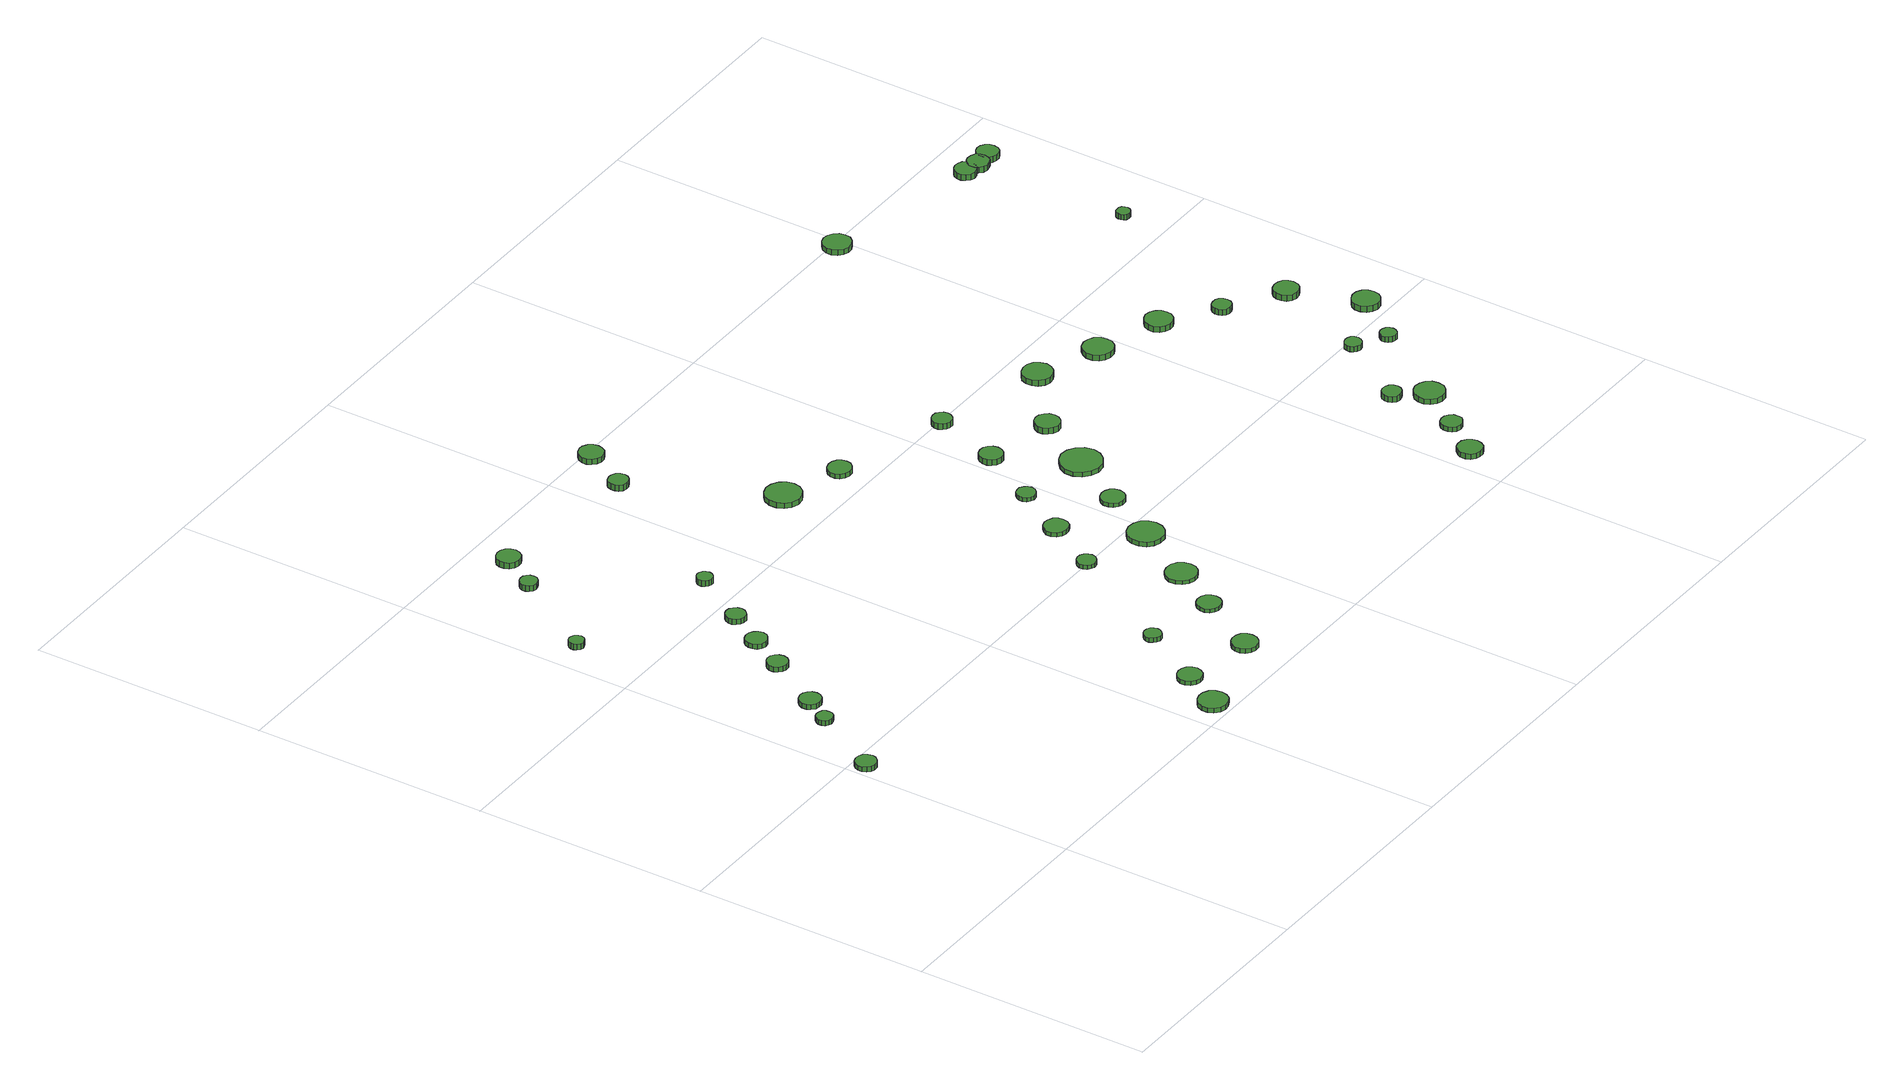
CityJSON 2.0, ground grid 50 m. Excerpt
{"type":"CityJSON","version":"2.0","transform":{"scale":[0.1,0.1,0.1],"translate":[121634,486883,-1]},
"CityObjects":{
"tree1":{"type":"SolitaryVegetationObject","attributes":{"function":"something"},"geometry":[{"type":"MultiSurface","lod":"1","boundaries":[[[0,1,2,3,4,5,6,7,8,9,10,11,12,13,14]],[[15,16,17,18,19,20,21,22,23,24,25,26,27,28,29]],[[0,29,28,1]],[[1,28,27,2]],[[2,27,26,3]],[[3,26,25,4]],[[4,25,24,5]],[[5,24,23,6]],[[6,23,22,7]],[[7,22,21,8]],[[8,21,20,9]],[[9,20,19,10]],[[10,19,18,11]],[[11,18,17,12]],[[12,17,16,13]],[[13,16,15,14]],[[14,15,29,0]]]}]},
"tree2":{"type":"SolitaryVegetationObject","attributes":{"function":"something"},"geometry":[{"type":"MultiSurface","lod":"1","boundaries":[[[30,31,32,33,34,35,36,37,38,39,40,41,42,43,44]],[[45,46,47,48,49,50,51,52,53,54,55,56,57,58,59]],[[30,59,58,31]],[[31,58,57,32]],[[32,57,56,33]],[[33,56,55,34]],[[34,55,54,35]],[[35,54,53,36]],[[36,53,52,37]],[[37,52,51,38]],[[38,51,50,39]],[[39,50,49,40]],[[40,49,48,41]],[[41,48,47,42]],[[42,47,46,43]],[[43,46,45,44]],[[44,45,59,30]]]}]},
"tree3":{"type":"SolitaryVegetationObject","attributes":{"function":"something"},"geometry":[{"type":"MultiSurface","lod":"1","boundaries":[[[60,61,62,63,64,65,66,67,68,69,70,71,72,73,74]],[[75,76,77,78,79,80,81,82,83,84,85,86,87,88,89]],[[60,89,88,61]],[[61,88,87,62]],[[62,87,86,63]],[[63,86,85,64]],[[64,85,84,65]],[[65,84,83,66]],[[66,83,82,67]],[[67,82,81,68]],[[68,81,80,69]],[[69,80,79,70]],[[70,79,78,71]],[[71,78,77,72]],[[72,77,76,73]],[[73,76,75,74]],[[74,75,89,60]]]}]},
"tree4":{"type":"SolitaryVegetationObject","attributes":{"function":"something"},"geometry":[{"type":"MultiSurface","lod":"1","boundaries":[[[90,91,92,93,94,95,96,97,98,99,100,101,102,103,104]],[[105,106,107,108,109,110,111,112,113,114,115,116,117,118,119]],[[90,119,118,91]],[[91,118,117,92]],[[92,117,116,93]],[[93,116,115,94]],[[94,115,114,95]],[[95,114,113,96]],[[96,113,112,97]],[[97,112,111,98]],[[98,111,110,99]],[[99,110,109,100]],[[100,109,108,101]],[[101,108,107,102]],[[102,107,106,103]],[[103,106,105,104]],[[104,105,119,90]]]}]},
"tree5":{"type":"SolitaryVegetationObject","attributes":{"function":"something"},"geometry":[{"type":"MultiSurface","lod":"1","boundaries":[[[120,121,122,123,124,125,126,127,128,129,130,131,132,133,134]],[[135,136,137,138,139,140,141,142,143,144,145,146,147,148,149]],[[120,149,148,121]],[[121,148,147,122]],[[122,147,146,123]],[[123,146,145,124]],[[124,145,144,125]],[[125,144,143,126]],[[126,143,142,127]],[[127,142,141,128]],[[128,141,140,129]],[[129,140,139,130]],[[130,139,138,131]],[[131,138,137,132]],[[132,137,136,133]],[[133,136,135,134]],[[134,135,149,120]]]}]},
"tree6":{"type":"SolitaryVegetationObject","attributes":{"function":"something"},"geometry":[{"type":"MultiSurface","lod":"1","boundaries":[[[150,151,152,153,154,155,156,157,158,159,160,161,162,163,164]],[[165,166,167,168,169,170,171,172,173,174,175,176,177,178,179]],[[150,179,178,151]],[[151,178,177,152]],[[152,177,176,153]],[[153,176,175,154]],[[154,175,174,155]],[[155,174,173,156]],[[156,173,172,157]],[[157,172,171,158]],[[158,171,170,159]],[[159,170,169,160]],[[160,169,168,161]],[[161,168,167,162]],[[162,167,166,163]],[[163,166,165,164]],[[164,165,179,150]]]}]},
"tree7":{"type":"SolitaryVegetationObject","attributes":{"function":"something"},"geometry":[{"type":"MultiSurface","lod":"1","boundaries":[[[180,181,182,183,184,185,186,187,188,189,190,191,192,193,194]],[[195,196,197,198,199,200,201,202,203,204,205,206,207,208,209]],[[180,209,208,181]],[[181,208,207,182]],[[182,207,206,183]],[[183,206,205,184]],[[184,205,204,185]],[[185,204,203,186]],[[186,203,202,187]],[[187,202,201,188]],[[188,201,200,189]],[[189,200,199,190]],[[190,199,198,191]],[[191,198,197,192]],[[192,197,196,193]],[[193,196,195,194]],[[194,195,209,180]]]}]},
"tree8":{"type":"SolitaryVegetationObject","attributes":{"function":"something"},"geometry":[{"type":"MultiSurface","lod":"1","boundaries":[[[210,211,212,213,214,215,216,217,218,219,220,221,222,223,224]],[[225,226,227,228,229,230,231,232,233,234,235,236,237,238,239]],[[210,239,238,211]],[[211,238,237,212]],[[212,237,236,213]],[[213,236,235,214]],[[214,235,234,215]],[[215,234,233,216]],[[216,233,232,217]],[[217,232,231,218]],[[218,231,230,219]],[[219,230,229,220]],[[220,229,228,221]],[[221,228,227,222]],[[222,227,226,223]],[[223,226,225,224]],[[224,225,239,210]]]}]},
"tree9":{"type":"SolitaryVegetationObject","attributes":{"function":"something"},"geometry":[{"type":"MultiSurface","lod":"1","boundaries":[[[240,241,242,243,244,245,246,247,248,249,250,251,252,253,254]],[[255,256,257,258,259,260,261,262,263,264,265,266,267,268,269]],[[240,269,268,241]],[[241,268,267,242]],[[242,267,266,243]],[[243,266,265,244]],[[244,265,264,245]],[[245,264,263,246]],[[246,263,262,247]],[[247,262,261,248]],[[248,261,260,249]],[[249,260,259,250]],[[250,259,258,251]],[[251,258,257,252]],[[252,257,256,253]],[[253,256,255,254]],[[254,255,269,240]]]}]},
"tree10":{"type":"SolitaryVegetationObject","attributes":{"function":"something"},"geometry":[{"type":"MultiSurface","lod":"1","boundaries":[[[270,271,272,273,274,275,276,277,278,279,280,281,282,283,284]],[[285,286,287,288,289,290,291,292,293,294,295,296,297,298,299]],[[270,299,298,271]],[[271,298,297,272]],[[272,297,296,273]],[[273,296,295,274]],[[274,295,294,275]],[[275,294,293,276]],[[276,293,292,277]],[[277,292,291,278]],[[278,291,290,279]],[[279,290,289,280]],[[280,289,288,281]],[[281,288,287,282]],[[282,287,286,283]],[[283,286,285,284]],[[284,285,299,270]]]}]},
"tree11":{"type":"SolitaryVegetationObject","attributes":{"function":"something"},"geometry":[{"type":"MultiSurface","lod":"1","boundaries":[[[300,301,302,303,304,305,306,307,308,309,310,311,312,313,314]],[[315,316,317,318,319,320,321,322,323,324,325,326,327,328,329]],[[300,329,328,301]],[[301,328,327,302]],[[302,327,326,303]],[[303,326,325,304]],[[304,325,324,305]],[[305,324,323,306]],[[306,323,322,307]],[[307,322,321,308]],[[308,321,320,309]],[[309,320,319,310]],[[310,319,318,311]],[[311,318,317,312]],[[312,317,316,313]],[[313,316,315,314]],[[314,315,329,300]]]}]},
"tree12":{"type":"SolitaryVegetationObject","attributes":{"function":"something"},"geometry":[{"type":"MultiSurface","lod":"1","boundaries":[[[330,331,332,333,334,335,336,337,338,339,340,341,342,343,344]],[[345,346,347,348,349,350,351,352,353,354,355,356,357,358,359]],[[330,359,358,331]],[[331,358,357,332]],[[332,357,356,333]],[[333,356,355,334]],[[334,355,354,335]],[[335,354,353,336]],[[336,353,352,337]],[[337,352,351,338]],[[338,351,350,339]],[[339,350,349,340]],[[340,349,348,341]],[[341,348,347,342]],[[342,347,346,343]],[[343,346,345,344]],[[344,345,359,330]]]}]},
"tree13":{"type":"SolitaryVegetationObject","attributes":{"function":"something"},"geometry":[{"type":"MultiSurface","lod":"1","boundaries":[[[360,361,362,363,364,365,366,367,368,369,370,371,372,373,374]],[[375,376,377,378,379,380,381,382,383,384,385,386,387,388,389]],[[360,389,388,361]],[[361,388,387,362]],[[362,387,386,363]],[[363,386,385,364]],[[364,385,384,365]],[[365,384,383,366]],[[366,383,382,367]],[[367,382,381,368]],[[368,381,380,369]],[[369,380,379,370]],[[370,379,378,371]],[[371,378,377,372]],[[372,377,376,373]],[[373,376,375,374]],[[374,375,389,360]]]}]},
"tree14":{"type":"SolitaryVegetationObject","attributes":{"function":"something"},"geometry":[{"type":"MultiSurface","lod":"1","boundaries":[[[390,391,392,393,394,395,396,397,398,399,400,401,402,403,404]],[[405,406,407,408,409,410,411,412,413,414,415,416,417,418,419]],[[390,419,418,391]],[[391,418,417,392]],[[392,417,416,393]],[[393,416,415,394]],[[394,415,414,395]],[[395,414,413,396]],[[396,413,412,397]],[[397,412,411,398]],[[398,411,410,399]],[[399,410,409,400]],[[400,409,408,401]],[[401,408,407,402]],[[402,407,406,403]],[[403,406,405,404]],[[404,405,419,390]]]}]},
"tree15":{"type":"SolitaryVegetationObject","attributes":{"function":"something"},"geometry":[{"type":"MultiSurface","lod":"1","boundaries":[[[420,421,422,423,424,425,426,427,428,429,430,431,432,433,434]],[[435,436,437,438,439,440,441,442,443,444,445,446,447,448,449]],[[420,449,448,421]],[[421,448,447,422]],[[422,447,446,423]],[[423,446,445,424]],[[424,445,444,425]],[[425,444,443,426]],[[426,443,442,427]],[[427,442,441,428]],[[428,441,440,429]],[[429,440,439,430]],[[430,439,438,431]],[[431,438,437,432]],[[432,437,436,433]],[[433,436,435,434]],[[434,435,449,420]]]}]},
"tree16":{"type":"SolitaryVegetationObject","attributes":{"function":"something"},"geometry":[{"type":"MultiSurface","lod":"1","boundaries":[[[450,451,452,453,454,455,456,457,458,459,460,461,462,463,464]],[[465,466,467,468,469,470,471,472,473,474,475,476,477,478,479]],[[450,479,478,451]],[[451,478,477,452]],[[452,477,476,453]],[[453,476,475,454]],[[454,475,474,455]],[[455,474,473,456]],[[456,473,472,457]],[[457,472,471,458]],[[458,471,470,459]],[[459,470,469,460]],[[460,469,468,461]],[[461,468,467,462]],[[462,467,466,463]],[[463,466,465,464]],[[464,465,479,450]]]}]},
"tree17":{"type":"SolitaryVegetationObject","attributes":{"function":"something"},"geometry":[{"type":"MultiSurface","lod":"1","boundaries":[[[480,481,482,483,484,485,486,487,488,489,490,491,492,493,494]],[[495,496,497,498,499,500,501,502,503,504,505,506,507,508,509]],[[480,509,508,481]],[[481,508,507,482]],[[482,507,506,483]],[[483,506,505,484]],[[484,505,504,485]],[[485,504,503,486]],[[486,503,502,487]],[[487,502,501,488]],[[488,501,500,489]],[[489,500,499,490]],[[490,499,498,491]],[[491,498,497,492]],[[492,497,496,493]],[[493,496,495,494]],[[494,495,509,480]]]}]},
"tree18":{"type":"SolitaryVegetationObject","attributes":{"function":"something"},"geometry":[{"type":"MultiSurface","lod":"1","boundaries":[[[510,511,512,513,514,515,516,517,518,519,520,521,522,523,524]],[[525,526,527,528,529,530,531,532,533,534,535,536,537,538,539]],[[510,539,538,511]],[[511,538,537,512]],[[512,537,536,513]],[[513,536,535,514]],[[514,535,534,515]],[[515,534,533,516]],[[516,533,532,517]],[[517,532,531,518]],[[518,531,530,519]],[[519,530,529,520]],[[520,529,528,521]],[[521,528,527,522]],[[522,527,526,523]],[[523,526,525,524]],[[524,525,539,510]]]}]},
"tree19":{"type":"SolitaryVegetationObject","attributes":{"function":"something"},"geometry":[{"type":"MultiSurface","lod":"1","boundaries":[[[540,541,542,543,544,545,546,547,548,549,550,551,552,553,554]],[[555,556,557,558,559,560,561,562,563,564,565,566,567,568,569]],[[540,569,568,541]],[[541,568,567,542]],[[542,567,566,543]],[[543,566,565,544]],[[544,565,564,545]],[[545,564,563,546]],[[546,563,562,547]],[[547,562,561,548]],[[548,561,560,549]],[[549,560,559,550]],[[550,559,558,551]],[[551,558,557,552]],[[552,557,556,553]],[[553,556,555,554]],[[554,555,569,540]]]}]},
"tree20":{"type":"SolitaryVegetationObject","attributes":{"function":"something"},"geometry":[{"type":"MultiSurface","lod":"1","boundaries":[[[570,571,572,573,574,575,576,577,578,579,580,581,582,583,584]],[[585,586,587,588,589,590,591,592,593,594,595,596,597,598,599]],[[570,599,598,571]],[[571,598,597,572]],[[572,597,596,573]],[[573,596,595,574]],[[574,595,594,575]],[[575,594,593,576]],[[576,593,592,577]],[[577,592,591,578]],[[578,591,590,579]],[[579,590,589,580]],[[580,589,588,581]],[[581,588,587,582]],[[582,587,586,583]],[[583,586,585,584]],[[584,585,599,570]]]}]},
"tree21":{"type":"SolitaryVegetationObject","attributes":{"function":"something"},"geometry":[{"type":"MultiSurface","lod":"1","boundaries":[[[600,601,602,603,604,605,606,607,608,609,610,611,612,613,614]],[[615,616,617,618,619,620,621,622,623,624,625,626,627,628,629]],[[600,629,628,601]],[[601,628,627,602]],[[602,627,626,603]],[[603,626,625,604]],[[604,625,624,605]],[[605,624,623,606]],[[606,623,622,607]],[[607,622,621,608]],[[608,621,620,609]],[[609,620,619,610]],[[610,619,618,611]],[[611,618,617,612]],[[612,617,616,613]],[[613,616,615,614]],[[614,615,629,600]]]}]},
"tree22":{"type":"SolitaryVegetationObject","attributes":{"function":"something"},"geometry":[{"type":"MultiSurface","lod":"1","boundaries":[[[630,631,632,633,634,635,636,637,638,639,640,641,642,643,644]],[[645,646,647,648,649,650,651,652,653,654,655,656,657,658,659]],[[630,659,658,631]],[[631,658,657,632]],[[632,657,656,633]],[[633,656,655,634]],[[634,655,654,635]],[[635,654,653,636]],[[636,653,652,637]],[[637,652,651,638]],[[638,651,650,639]],[[639,650,649,640]],[[640,649,648,641]],[[641,648,647,642]],[[642,647,646,643]],[[643,646,645,644]],[[644,645,659,630]]]}]},
"tree23":{"type":"SolitaryVegetationObject","attributes":{"function":"something"},"geometry":[{"type":"MultiSurface","lod":"1","boundaries":[[[660,661,662,663,664,665,666,667,668,669,670,671,672,673,674]],[[675,676,677,678,679,680,681,682,683,684,685,686,687,688,689]],[[660,689,688,661]],[[661,688,687,662]],[[662,687,686,663]],[[663,686,685,664]],[[664,685,684,665]],[[665,684,683,666]],[[666,683,682,667]],[[667,682,681,668]],[[668,681,680,669]],[[669,680,679,670]],[[670,679,678,671]],[[671,678,677,672]],[[672,677,676,673]],[[673,676,675,674]],[[674,675,689,660]]]}]},
"tree24":{"type":"SolitaryVegetationObject","attributes":{"function":"something"},"geometry":[{"type":"MultiSurface","lod":"1","boundaries":[[[690,691,692,693,694,695,696,697,698,699,700,701,702,703,704]],[[705,706,707,708,709,710,711,712,713,714,715,716,717,718,719]],[[690,719,718,691]],[[691,718,717,692]],[[692,717,716,693]],[[693,716,715,694]],[[694,715,714,695]],[[695,714,713,696]],[[696,713,712,697]],[[697,712,711,698]],[[698,711,710,699]],[[699,710,709,700]],[[700,709,708,701]],[[701,708,707,702]],[[702,707,706,703]],[[703,706,705,704]],[[704,705,719,690]]]}]},
"tree25":{"type":"SolitaryVegetationObject","attributes":{"function":"something"},"geometry":[{"type":"MultiSurface","lod":"1","boundaries":[[[720,721,722,723,724,725,726,727,728,729,730,731,732,733,734]],[[735,736,737,738,739,740,741,742,743,744,745,746,747,748,749]],[[720,749,748,721]],[[721,748,747,722]],[[722,747,746,723]],[[723,746,745,724]],[[724,745,744,725]],[[725,744,743,726]],[[726,743,742,727]],[[727,742,741,728]],[[728,741,740,729]],[[729,740,739,730]],[[730,739,738,731]],[[731,738,737,732]],[[732,737,736,733]],[[733,736,735,734]],[[734,735,749,720]]]}]},
"tree26":{"type":"SolitaryVegetationObject","attributes":{"function":"something"},"geometry":[{"type":"MultiSurface","lod":"1","boundaries":[[[750,751,752,753,754,755,756,757,758,759,760,761,762,763,764]],[[765,766,767,768,769,770,771,772,773,774,775,776,777,778,779]],[[750,779,778,751]],[[751,778,777,752]],[[752,777,776,753]],[[753,776,775,754]],[[754,775,774,755]],[[755,774,773,756]],[[756,773,772,757]],[[757,772,771,758]],[[758,771,770,759]],[[759,770,769,760]],[[760,769,768,761]],[[761,768,767,762]],[[762,767,766,763]],[[763,766,765,764]],[[764,765,779,750]]]}]},
"tree27":{"type":"SolitaryVegetationObject","attributes":{"function":"something"},"geometry":[{"type":"MultiSurface","lod":"1","boundaries":[[[780,781,782,783,784,785,786,787,788,789,790,791,792,793,794]],[[795,796,797,798,799,800,801,802,803,804,805,806,807,808,809]],[[780,809,808,781]],[[781,808,807,782]],[[782,807,806,783]],[[783,806,805,784]],[[784,805,804,785]],[[785,804,803,786]],[[786,803,802,787]],[[787,802,801,788]],[[788,801,800,789]],[[789,800,799,790]],[[790,799,798,791]],[[791,798,797,792]],[[792,797,796,793]],[[793,796,795,794]],[[794,795,809,780]]]}]},
"tree28":{"type":"SolitaryVegetationObject","attributes":{"function":"something"},"geometry":[{"type":"MultiSurface","lod":"1","boundaries":[[[810,811,812,813,814,815,816,817,818,819,820,821,822,823,824]],[[825,826,827,828,829,830,831,832,833,834,835,836,837,838,839]],[[810,839,838,811]],[[811,838,837,812]],[[812,837,836,813]],[[813,836,835,814]],[[814,835,834,815]],[[815,834,833,816]],[[816,833,832,817]],[[817,832,831,818]],[[818,831,830,819]],[[819,830,829,820]],[[820,829,828,821]],[[821,828,827,822]],[[822,827,826,823]],[[823,826,825,824]],[[824,825,839,810]]]}]},
"tree29":{"type":"SolitaryVegetationObject","attributes":{"function":"something"},"geometry":[{"type":"MultiSurface","lod":"1","boundaries":[[[840,841,842,843,844,845,846,847,848,849,850,851,852,853,854]],[[855,856,857,858,859,860,861,862,863,864,865,866,867,868,869]],[[840,869,868,841]],[[841,868,867,842]],[[842,867,866,843]],[[843,866,865,844]],[[844,865,864,845]],[[845,864,863,846]],[[846,863,862,847]],[[847,862,861,848]],[[848,861,860,849]],[[849,860,859,850]],[[850,859,858,851]],[[851,858,857,852]],[[852,857,856,853]],[[853,856,855,854]],[[854,855,869,840]]]}]},
"tree30":{"type":"SolitaryVegetationObject","attributes":{"function":"something"},"geometry":[{"type":"MultiSurface","lod":"1","boundaries":[[[870,871,872,873,874,875,876,877,878,879,880,881,882,883,884]],[[885,886,887,888,889,890,891,892,893,894,895,896,897,898,899]],[[870,899,898,871]],[[871,898,897,872]],[[872,897,896,873]],[[873,896,895,874]],[[874,895,894,875]],[[875,894,893,876]],[[876,893,892,877]],[[877,892,891,878]],[[878,891,890,879]],[[879,890,889,880]],[[880,889,888,881]],[[881,888,887,882]],[[882,887,886,883]],[[883,886,885,884]],[[884,885,899,870]]]}]},
"tree31":{"type":"SolitaryVegetationObject","attributes":{"function":"something"},"geometry":[{"type":"MultiSurface","lod":"1","boundaries":[[[900,901,902,903,904,905,906,907,908,909,910,911,912,913,914]],[[915,916,917,918,919,920,921,922,923,924,925,926,927,928,929]],[[900,929,928,901]],[[901,928,927,902]],[[902,927,926,903]],[[903,926,925,904]],[[904,925,924,905]],[[905,924,923,906]],[[906,923,922,907]],[[907,922,921,908]],[[908,921,920,909]],[[909,920,919,910]],[[910,919,918,911]],[[911,918,917,912]],[[912,917,916,913]],[[913,916,915,914]],[[914,915,929,900]]]}]},
"tree32":{"type":"SolitaryVegetationObject","attributes":{"function":"something"},"geometry":[{"type":"MultiSurface","lod":"1","boundaries":[[[930,931,932,933,934,935,936,937,938,939,940,941,942,943,944]],[[945,946,947,948,949,950,951,952,953,954,955,956,957,958,959]],[[930,959,958,931]],[[931,958,957,932]],[[932,957,956,933]],[[933,956,955,934]],[[934,955,954,935]],[[935,954,953,936]],[[936,953,952,937]],[[937,952,951,938]],[[938,951,950,939]],[[939,950,949,940]],[[940,949,948,941]],[[941,948,947,942]],[[942,947,946,943]],[[943,946,945,944]],[[944,945,959,930]]]}]},
"tree33":{"type":"SolitaryVegetationObject","attributes":{"function":"something"},"geometry":[{"type":"MultiSurface","lod":"1","boundaries":[[[960,961,962,963,964,965,966,967,968,969,970,971,972,973,974]],[[975,976,977,978,979,980,981,982,983,984,985,986,987,988,989]],[[960,989,988,961]],[[961,988,987,962]],[[962,987,986,963]],[[963,986,985,964]],[[964,985,984,965]],[[965,984,983,966]],[[966,983,982,967]],[[967,982,981,968]],[[968,981,980,969]],[[969,980,979,970]],[[970,979,978,971]],[[971,978,977,972]],[[972,977,976,973]],[[973,976,975,974]],[[974,975,989,960]]]}]},
"tree34":{"type":"SolitaryVegetationObject","attributes":{"function":"something"},"geometry":[{"type":"MultiSurface","lod":"1","boundaries":[[[990,991,992,993,994,995,996,997,998,999,1000,1001,1002,1003,1004]],[[1005,1006,1007,1008,1009,1010,1011,1012,1013,1014,1015,1016,1017,1018,1019]],[[990,1019,1018,991]],[[991,1018,1017,992]],[[992,1017,1016,993]],[[993,1016,1015,994]],[[994,1015,1014,995]],[[995,1014,1013,996]],[[996,1013,1012,997]],[[997,1012,1011,998]],[[998,1011,1010,999]],[[999,1010,1009,1000]],[[1000,1009,1008,1001]],[[1001,1008,1007,1002]],[[1002,1007,1006,1003]],[[1003,1006,1005,1004]],[[1004,1005,1019,990]]]}]},
"tree35":{"type":"SolitaryVegetationObject","attributes":{"function":"something"},"geometry":[{"type":"MultiSurface","lod":"1","boundaries":[[[1020,1021,1022,1023,1024,1025,1026,1027,1028,1029,1030,1031,1032,1033,1034]],[[1035,1036,1037,1038,1039,1040,1041,1042,1043,1044,1045,1046,1047,1048,1049]],[[1020,1049,1048,1021]],[[1021,1048,1047,1022]],[[1022,1047,1046,1023]],[[1023,1046,1045,1024]],[[1024,1045,1044,1025]],[[1025,1044,1043,1026]],[[1026,1043,1042,1027]],[[1027,1042,1041,1028]],[[1028,1041,1040,1029]],[[1029,1040,1039,1030]],[[1030,1039,1038,1031]],[[1031,1038,1037,1032]],[[1032,1037,1036,1033]],[[1033,1036,1035,1034]],[[1034,1035,1049,1020]]]}]},
"tree36":{"type":"SolitaryVegetationObject","attributes":{"function":"something"},"geometry":[{"type":"MultiSurface","lod":"1","boundaries":[[[1050,1051,1052,1053,1054,1055,1056,1057,1058,1059,1060,1061,1062,1063,1064]],[[1065,1066,1067,1068,1069,1070,1071,1072,1073,1074,1075,1076,1077,1078,1079]],[[1050,1079,1078,1051]],[[1051,1078,1077,1052]],[[1052,1077,1076,1053]],[[1053,1076,1075,1054]],[[1054,1075,1074,1055]],[[1055,1074,1073,1056]],[[1056,1073,1072,1057]],[[1057,1072,1071,1058]],[[1058,1071,1070,1059]],[[1059,1070,1069,1060]],[[1060,1069,1068,1061]],[[1061,1068,1067,1062]],[[1062,1067,1066,1063]],[[1063,1066,1065,1064]],[[1064,1065,1079,1050]]]}]},
"tree37":{"type":"SolitaryVegetationObject","attributes":{"function":"something"},"geometry":[{"type":"MultiSurface","lod":"1","boundaries":[[[1080,1081,1082,1083,1084,1085,1086,1087,1088,1089,1090,1091,1092,1093,1094]],[[1095,1096,1097,1098,1099,1100,1101,1102,1103,1104,1105,1106,1107,1108,1109]],[[1080,1109,1108,1081]],[[1081,1108,1107,1082]],[[1082,1107,1106,1083]],[[1083,1106,1105,1084]],[[1084,1105,1104,1085]],[[1085,1104,1103,1086]],[[1086,1103,1102,1087]],[[1087,1102,1101,1088]],[[1088,1101,1100,1089]],[[1089,1100,1099,1090]],[[1090,1099,1098,1091]],[[1091,1098,1097,1092]],[[1092,1097,1096,1093]],[[1093,1096,1095,1094]],[[1094,1095,1109,1080]]]}]},
"tree38":{"type":"SolitaryVegetationObject","attributes":{"function":"something"},"geometry":[{"type":"MultiSurface","lod":"1","boundaries":[[[1110,1111,1112,1113,1114,1115,1116,1117,1118,1119,1120,1121,1122,1123,1124]],[[1125,1126,1127,1128,1129,1130,1131,1132,1133,1134,1135,1136,1137,1138,1139]],[[1110,1139,1138,1111]],[[1111,1138,1137,1112]],[[1112,1137,1136,1113]],[[1113,1136,1135,1114]],[[1114,1135,1134,1115]],[[1115,1134,1133,1116]],[[1116,1133,1132,1117]],[[1117,1132,1131,1118]],[[1118,1131,1130,1119]],[[1119,1130,1129,1120]],[[1120,1129,1128,1121]],[[1121,1128,1127,1122]],[[1122,1127,1126,1123]],[[1123,1126,1125,1124]],[[1124,1125,1139,1110]]]}]},
"tree39":{"type":"SolitaryVegetationObject","attributes":{"function":"something"},"geometry":[{"type":"MultiSurface","lod":"1","boundaries":[[[1140,1141,1142,1143,1144,1145,1146,1147,1148,1149,1150,1151,1152,1153,1154]],[[1155,1156,1157,1158,1159,1160,1161,1162,1163,1164,1165,1166,1167,1168,1169]],[[1140,1169,1168,1141]],[[1141,1168,1167,1142]],[[1142,1167,1166,1143]],[[1143,1166,1165,1144]],[[1144,1165,1164,1145]],[[1145,1164,1163,1146]],[[1146,1163,1162,1147]],[[1147,1162,1161,1148]],[[1148,1161,1160,1149]],[[1149,1160,1159,1150]],[[1150,1159,1158,1151]],[[1151,1158,1157,1152]],[[1152,1157,1156,1153]],[[1153,1156,1155,1154]],[[1154,1155,1169,1140]]]}]},
"tree40":{"type":"SolitaryVegetationObject","attributes":{"function":"something"},"geometry":[{"type":"MultiSurface","lod":"1","boundaries":[[[1170,1171,1172,1173,1174,1175,1176,1177,1178,1179,1180,1181,1182,1183,1184]],[[1185,1186,1187,1188,1189,1190,1191,1192,1193,1194,1195,1196,1197,1198,1199]],[[1170,1199,1198,1171]],[[1171,1198,1197,1172]],[[1172,1197,1196,1173]],[[1173,1196,1195,1174]],[[1174,1195,1194,1175]],[[1175,1194,1193,1176]],[[1176,1193,1192,1177]],[[1177,1192,1191,1178]],[[1178,1191,1190,1179]],[[1179,1190,1189,1180]],[[1180,1189,1188,1181]],[[1181,1188,1187,1182]],[[1182,1187,1186,1183]],[[1183,1186,1185,1184]],[[1184,1185,1199,1170]]]}]},
"tree41":{"type":"SolitaryVegetationObject","attributes":{"function":"something"},"geometry":[{"type":"MultiSurface","lod":"1","boundaries":[[[1200,1201,1202,1203,1204,1205,1206,1207,1208,1209,1210,1211,1212,1213,1214]],[[1215,1216,1217,1218,1219,1220,1221,1222,1223,1224,1225,1226,1227,1228,1229]],[[1200,1229,1228,1201]],[[1201,1228,1227,1202]],[[1202,1227,1226,1203]],[[1203,1226,1225,1204]],[[1204,1225,1224,1205]],[[1205,1224,1223,1206]],[[1206,1223,1222,1207]],[[1207,1222,1221,1208]],[[1208,1221,1220,1209]],[[1209,1220,1219,1210]],[[1210,1219,1218,1211]],[[1211,1218,1217,1212]],[[1212,1217,1216,1213]],[[1213,1216,1215,1214]],[[1214,1215,1229,1200]]]}]},
"tree42":{"type":"SolitaryVegetationObject","attributes":{"function":"something"},"geometry":[{"type":"MultiSurface","lod":"1","boundaries":[[[1230,1231,1232,1233,1234,1235,1236,1237,1238,1239,1240,1241,1242,1243,1244]],[[1245,1246,1247,1248,1249,1250,1251,1252,1253,1254,1255,1256,1257,1258,1259]],[[1230,1259,1258,1231]],[[1231,1258,1257,1232]],[[1232,1257,1256,1233]],[[1233,1256,1255,1234]],[[1234,1255,1254,1235]],[[1235,1254,1253,1236]],[[1236,1253,1252,1237]],[[1237,1252,1251,1238]],[[1238,1251,1250,1239]],[[1239,1250,1249,1240]],[[1240,1249,1248,1241]],[[1241,1248,1247,1242]],[[1242,1247,1246,1243]],[[1243,1246,1245,1244]],[[1244,1245,1259,1230]]]}]},
"tree43":{"type":"SolitaryVegetationObject","attributes":{"function":"something"},"geometry":[{"type":"MultiSurface","lod":"1","boundaries":[[[1260,1261,1262,1263,1264,1265,1266,1267,1268,1269,1270,1271,1272,1273,1274]],[[1275,1276,1277,1278,1279,1280,1281,1282,1283,1284,1285,1286,1287,1288,1289]],[[1260,1289,1288,1261]],[[1261,1288,1287,1262]],[[1262,1287,1286,1263]],[[1263,1286,1285,1264]],[[1264,1285,1284,1265]],[[1265,1284,1283,1266]],[[1266,1283,1282,1267]],[[1267,1282,1281,1268]],[[1268,1281,1280,1269]],[[1269,1280,1279,1270]],[[1270,1279,1278,1271]],[[1271,1278,1277,1272]],[[1272,1277,1276,1273]],[[1273,1276,1275,1274]],[[1274,1275,1289,1260]]]}]},
"tree44":{"type":"SolitaryVegetationObject","attributes":{"function":"something"},"geometry":[{"type":"MultiSurface","lod":"1","boundaries":[[[1290,1291,1292,1293,1294,1295,1296,1297,1298,1299,1300,1301,1302,1303,1304]],[[1305,1306,1307,1308,1309,1310,1311,1312,1313,1314,1315,1316,1317,1318,1319]],[[1290,1319,1318,1291]],[[1291,1318,1317,1292]],[[1292,1317,1316,1293]],[[1293,1316,1315,1294]],[[1294,1315,1314,1295]],[[1295,1314,1313,1296]],[[1296,1313,1312,1297]],[[1297,1312,1311,1298]],[[1298,1311,1310,1299]],[[1299,1310,1309,1300]],[[1300,1309,1308,1301]],[[1301,1308,1307,1302]],[[1302,1307,1306,1303]],[[1303,1306,1305,1304]],[[1304,1305,1319,1290]]]}]},
"tree45":{"type":"SolitaryVegetationObject","attributes":{"function":"something"},"geometry":[{"type":"MultiSurface","lod":"1","boundaries":[[[1320,1321,1322,1323,1324,1325,1326,1327,1328,1329,1330,1331,1332,1333,1334]],[[1335,1336,1337,1338,1339,1340,1341,1342,1343,1344,1345,1346,1347,1348,1349]],[[1320,1349,1348,1321]],[[1321,1348,1347,1322]],[[1322,1347,1346,1323]],[[1323,1346,1345,1324]],[[1324,1345,1344,1325]],[[1325,1344,1343,1326]],[[1326,1343,1342,1327]],[[1327,1342,1341,1328]],[[1328,1341,1340,1329]],[[1329,1340,1339,1330]],[[1330,1339,1338,1331]],[[1331,1338,1337,1332]],[[1332,1337,1336,1333]],[[1333,1336,1335,1334]],[[1334,1335,1349,1320]]]}]},
"tree46":{"type":"SolitaryVegetationObject","attributes":{"function":"something"},"geometry":[{"type":"MultiSurface","lod":"1","boundaries":[[[1350,1351,1352,1353,1354,1355,1356,1357,1358,1359,1360,1361,1362,1363,1364]],[[1365,1366,1367,1368,1369,1370,1371,1372,1373,1374,1375,1376,1377,1378,1379]],[[1350,1379,1378,1351]],[[1351,1378,1377,1352]],[[1352,1377,1376,1353]],[[1353,1376,1375,1354]],[[1354,1375,1374,1355]],[[1355,1374,1373,1356]],[[1356,1373,1372,1357]],[[1357,1372,1371,1358]],[[1358,1371,1370,1359]],[[1359,1370,1369,1360]],[[1360,1369,1368,1361]],[[1361,1368,1367,1362]],[[1362,1367,1366,1363]],[[1363,1366,1365,1364]],[[1364,1365,1379,1350]]]}]}
},
"vertices":[
[53,473,17],[51,482,17],[45,490,17],[37,494,17],[28,495,17],[19,492,17],[13,486,17],[9,478,17],[9,468,17],[13,460,17],[19,454,17],[28,451,17],[37,452,17],[45,457,17],[51,464,17],[51,464,6],[45,457,6],[37,452,6],[28,451,6],[19,454,6],[13,460,6],[9,468,6],[9,478,6],[13,486,6],[19,492,6],[28,495,6],[37,494,6],[45,490,6],[51,482,6],[53,473,6],
[133,623,17],[132,630,17],[128,636,17],[121,639,17],[114,640,17],[107,638,17],[102,633,17],[99,626,17],[99,619,17],[102,612,17],[107,608,17],[114,605,17],[121,606,17],[128,610,17],[132,616,17],[132,616,6],[128,610,6],[121,606,6],[114,605,6],[107,608,6],[102,612,6],[99,619,6],[99,626,6],[102,633,6],[107,638,6],[114,640,6],[121,639,6],[128,636,6],[132,630,6],[133,623,6],
[174,678,17],[172,687,17],[166,695,17],[158,700,17],[149,701,17],[140,698,17],[133,691,17],[129,683,17],[129,673,17],[133,665,17],[140,658,17],[149,656,17],[158,657,17],[166,661,17],[172,669,17],[172,669,6],[166,661,6],[158,657,6],[149,656,6],[140,658,6],[133,665,6],[129,673,6],[129,683,6],[133,691,6],[140,698,6],[149,701,6],[158,700,6],[166,695,6],[172,687,6],[174,678,6],
[89,1156,19],[87,1162,19],[83,1168,19],[77,1171,19],[71,1172,19],[65,1170,19],[60,1165,19],[57,1159,19],[57,1153,19],[60,1147,19],[65,1142,19],[71,1140,19],[77,1141,19],[83,1144,19],[87,1149,19],[87,1149,6],[83,1144,6],[77,1141,6],[71,1140,6],[65,1142,6],[60,1147,6],[57,1153,6],[57,1159,6],[60,1165,6],[65,1170,6],[71,1172,6],[77,1171,6],[83,1168,6],[87,1162,6],[89,1156,6],
[245,800,17],[243,809,17],[238,816,17],[230,821,17],[221,822,17],[213,819,17],[206,813,17],[202,804,17],[202,795,17],[206,787,17],[213,781,17],[221,778,17],[230,779,17],[238,784,17],[243,791,17],[243,791,6],[238,784,6],[230,779,6],[221,778,6],[213,781,6],[206,787,6],[202,795,6],[202,804,6],[206,813,6],[213,819,6],[221,822,6],[230,821,6],[238,816,6],[243,809,6],[245,800,6],
[290,876,17],[288,886,17],[282,893,17],[274,898,17],[265,899,17],[256,896,17],[249,890,17],[246,881,17],[246,872,17],[249,863,17],[256,857,17],[265,854,17],[274,855,17],[282,860,17],[288,867,17],[288,867,6],[282,860,6],[274,855,6],[265,854,6],[256,857,6],[249,863,6],[246,872,6],[246,881,6],[249,890,6],[256,896,6],[265,899,6],[274,898,6],[282,893,6],[288,886,6],[290,876,6],
[598,39,16],[595,51,16],[588,62,16],[576,68,16],[564,69,16],[552,65,16],[542,57,16],[537,45,16],[537,32,16],[542,21,16],[552,12,16],[564,8,16],[576,10,16],[588,16,16],[595,26,16],[595,26,6],[588,16,6],[576,10,6],[564,8,6],[552,12,6],[542,21,6],[537,32,6],[537,45,6],[542,57,6],[552,65,6],[564,69,6],[576,68,6],[588,62,6],[595,51,6],[598,39,6],
[209,1342,20],[208,1350,20],[203,1356,20],[197,1360,20],[189,1360,20],[182,1358,20],[176,1353,20],[173,1346,20],[173,1338,20],[176,1331,20],[182,1326,20],[189,1324,20],[197,1325,20],[203,1328,20],[208,1335,20],[208,1335,7],[203,1328,7],[197,1325,7],[189,1324,7],[182,1326,7],[176,1331,7],[173,1338,7],[173,1346,7],[176,1353,7],[182,1358,7],[189,1360,7],[197,1360,7],[203,1356,7],[208,1350,7],[209,1342,7],
[335,954,18],[333,962,18],[328,969,18],[321,974,18],[312,975,18],[304,972,18],[298,966,18],[294,958,18],[294,950,18],[298,942,18],[304,936,18],[312,933,18],[321,934,18],[328,939,18],[333,946,18],[333,946,6],[328,939,6],[321,934,6],[312,933,6],[304,936,6],[298,942,6],[294,950,6],[294,958,6],[298,966,6],[304,972,6],[312,975,6],[321,974,6],[328,969,6],[333,962,6],[335,954,6],
[641,123,16],[638,133,16],[632,142,16],[623,147,16],[613,148,16],[603,145,16],[595,138,16],[590,128,16],[590,118,16],[595,108,16],[603,101,16],[613,98,16],[623,99,16],[632,104,16],[638,113,16],[638,113,7],[632,104,7],[623,99,7],[613,98,7],[603,101,7],[595,108,7],[590,118,7],[590,128,7],[595,138,7],[603,145,7],[613,148,7],[623,147,7],[632,142,7],[638,133,7],[641,123,7],
[266,1421,19],[264,1431,19],[258,1439,19],[249,1444,19],[239,1445,19],[229,1442,19],[221,1435,19],[217,1426,19],[217,1416,19],[221,1406,19],[229,1399,19],[239,1396,19],[249,1397,19],[258,1402,19],[264,1411,19],[264,1411,6],[258,1402,6],[249,1397,6],[239,1396,6],[229,1399,6],[221,1406,6],[217,1416,6],[217,1426,6],[221,1435,6],[229,1442,6],[239,1445,6],[249,1444,6],[258,1439,6],[264,1431,6],[266,1421,6],
[398,1068,24],[396,1075,24],[392,1080,24],[386,1084,24],[379,1085,24],[373,1082,24],[368,1078,24],[365,1072,24],[365,1065,24],[368,1058,24],[373,1054,24],[379,1052,24],[386,1052,24],[392,1056,24],[396,1061,24],[396,1061,11],[392,1056,11],[386,1052,11],[379,1052,11],[373,1054,11],[368,1058,11],[365,1065,11],[365,1072,11],[368,1078,11],[373,1082,11],[379,1085,11],[386,1084,11],[392,1080,11],[396,1075,11],[398,1068,11],
[711,258,17],[709,266,17],[705,272,17],[699,275,17],[691,276,17],[684,274,17],[679,269,17],[675,262,17],[675,255,17],[679,248,17],[684,243,17],[691,240,17],[699,241,17],[705,245,17],[709,251,17],[709,251,7],[705,245,7],[699,241,7],[691,240,7],[684,243,7],[679,248,7],[675,255,7],[675,262,7],[679,269,7],[684,274,7],[691,276,7],[699,275,7],[705,272,7],[709,266,7],[711,258,7],
[793,98,16],[791,108,16],[784,118,16],[775,123,16],[763,124,16],[753,121,16],[744,113,16],[740,103,16],[740,92,16],[744,82,16],[753,74,16],[763,71,16],[775,72,16],[784,78,16],[791,87,16],[791,87,6],[784,78,6],[775,72,6],[763,71,6],[753,74,6],[744,82,6],[740,92,6],[740,103,6],[744,113,6],[753,121,6],[763,124,6],[775,123,6],[784,118,6],[791,108,6],[793,98,6],
[867,228,15],[865,238,15],[859,247,15],[850,252,15],[839,253,15],[830,250,15],[822,243,15],[818,234,15],[818,223,15],[822,214,15],[830,207,15],[839,204,15],[850,205,15],[859,210,15],[865,218,15],[865,218,7],[859,210,7],[850,205,7],[839,204,7],[830,207,7],[822,214,7],[818,223,7],[818,234,7],[822,243,7],[830,250,7],[839,253,7],[850,252,7],[859,247,7],[865,238,7],[867,228,7],
[855,501,16],[853,509,16],[848,516,16],[841,520,16],[833,521,16],[825,518,16],[819,513,16],[815,505,16],[815,497,16],[819,489,16],[825,484,16],[833,481,16],[841,482,16],[848,486,16],[853,493,16],[853,493,7],[848,486,7],[841,482,7],[833,481,7],[825,484,7],[819,489,7],[815,497,7],[815,505,7],[819,513,7],[825,518,7],[833,521,7],[841,520,7],[848,516,7],[853,509,7],[855,501,7],
[591,1387,22],[589,1396,22],[584,1403,22],[576,1407,22],[568,1408,22],[559,1405,22],[553,1400,22],[550,1392,22],[550,1383,22],[553,1375,22],[559,1369,22],[568,1367,22],[576,1368,22],[584,1372,22],[589,1379,22],[589,1379,9],[584,1372,9],[576,1368,9],[568,1367,9],[559,1369,9],[553,1375,9],[550,1383,9],[550,1392,9],[553,1400,9],[559,1405,9],[568,1408,9],[576,1407,9],[584,1403,9],[589,1396,9],[591,1387,9],
[932,329,15],[930,342,15],[922,353,15],[910,360,15],[897,361,15],[884,357,15],[874,348,15],[868,336,15],[868,322,15],[874,310,15],[884,301,15],[897,297,15],[910,298,15],[922,305,15],[930,316,15],[930,316,7],[922,305,7],[910,298,7],[897,297,7],[884,301,7],[874,310,7],[868,322,7],[868,336,7],[874,348,7],[884,357,7],[897,361,7],[910,360,7],[922,353,7],[930,342,7],[932,329,7],
[746,1105,18],[743,1120,18],[734,1132,18],[720,1140,18],[705,1142,18],[690,1137,18],[679,1127,18],[673,1113,18],[673,1097,18],[679,1083,18],[690,1073,18],[705,1068,18],[720,1070,18],[734,1077,18],[743,1090,18],[743,1090,6],[734,1077,6],[720,1070,6],[705,1068,6],[690,1073,6],[679,1083,6],[673,1097,6],[673,1113,6],[679,1127,6],[690,1137,6],[705,1142,6],[720,1140,6],[734,1132,6],[743,1120,6],[746,1105,6],
[652,1486,17],[650,1497,17],[644,1505,17],[634,1511,17],[624,1512,17],[614,1508,17],[606,1501,17],[601,1491,17],[601,1481,17],[606,1471,17],[614,1464,17],[624,1460,17],[634,1461,17],[644,1467,17],[650,1476,17],[650,1476,5],[644,1467,5],[634,1461,5],[624,1460,5],[614,1464,5],[606,1471,5],[601,1481,5],[601,1491,5],[606,1501,5],[614,1508,5],[624,1512,5],[634,1511,5],[644,1505,5],[650,1497,5],[652,1486,5],
[926,613,16],[924,623,16],[918,632,16],[908,637,16],[898,638,16],[888,635,16],[880,628,16],[875,618,16],[875,608,16],[880,598,16],[888,591,16],[898,588,16],[908,589,16],[918,594,16],[924,603,16],[924,603,7],[918,594,7],[908,589,7],[898,588,7],[888,591,7],[880,598,7],[875,608,7],[875,618,7],[880,628,7],[888,635,7],[898,638,7],[908,637,7],[918,632,7],[924,623,7],[926,613,7],
[1012,459,17],[1009,474,17],[1000,487,17],[987,494,17],[971,496,17],[956,491,17],[945,481,17],[939,467,17],[939,451,17],[945,437,17],[956,427,17],[971,422,17],[987,423,17],[1000,431,17],[1009,444,17],[1009,444,7],[1000,431,7],[987,423,7],[971,422,7],[956,427,7],[945,437,7],[939,451,7],[939,467,7],[945,481,7],[956,491,7],[971,496,7],[987,494,7],[1000,487,7],[1009,474,7],[1012,459,7],
[867,1065,16],[865,1075,16],[859,1083,16],[850,1088,16],[840,1089,16],[830,1086,16],[822,1079,16],[818,1070,16],[818,1060,16],[822,1051,16],[830,1044,16],[840,1041,16],[850,1042,16],[859,1047,16],[865,1055,16],[865,1055,6],[859,1047,6],[850,1042,6],[840,1041,6],[830,1044,6],[822,1051,6],[818,1060,6],[818,1070,6],[822,1079,6],[830,1086,6],[840,1089,6],[850,1088,6],[859,1083,6],[865,1075,6],[867,1065,6],
[986,724,15],[984,732,15],[979,738,15],[972,743,15],[964,743,15],[956,741,15],[950,735,15],[947,728,15],[947,720,15],[950,712,15],[956,707,15],[964,704,15],[972,705,15],[979,709,15],[984,716,15],[984,716,6],[979,709,6],[972,705,6],[964,704,6],[956,707,6],[950,712,6],[947,720,6],[947,728,6],[950,735,6],[956,741,6],[964,743,6],[972,743,6],[979,738,6],[984,732,6],[986,724,6],
[1069,579,15],[1067,589,15],[1061,597,15],[1052,602,15],[1041,603,15],[1032,600,15],[1024,593,15],[1020,584,15],[1020,573,15],[1024,564,15],[1032,557,15],[1041,554,15],[1052,555,15],[1061,560,15],[1067,569,15],[1067,569,6],[1061,560,6],[1052,555,6],[1041,554,6],[1032,557,6],[1024,564,6],[1020,573,6],[1020,584,6],[1024,593,6],[1032,600,6],[1041,603,6],[1052,602,6],[1061,597,6],[1067,589,6],[1069,579,6],
[1060,849,19],[1058,859,19],[1052,867,19],[1044,872,19],[1034,873,19],[1024,870,19],[1017,863,19],[1013,854,19],[1013,844,19],[1017,835,19],[1024,828,19],[1034,825,19],[1044,826,19],[1052,831,19],[1058,839,19],[1058,839,6],[1052,831,6],[1044,826,6],[1034,825,6],[1024,828,6],[1017,835,6],[1013,844,6],[1013,854,6],[1017,863,6],[1024,870,6],[1034,873,6],[1044,872,6],[1052,867,6],[1058,859,6],[1060,849,6],
[1157,696,16],[1153,714,16],[1142,728,16],[1127,737,16],[1109,739,16],[1092,733,16],[1079,721,16],[1071,705,16],[1071,687,16],[1079,671,16],[1092,659,16],[1109,653,16],[1127,655,16],[1142,664,16],[1153,679,16],[1153,679,6],[1142,664,6],[1127,655,6],[1109,653,6],[1092,659,6],[1079,671,6],[1071,687,6],[1071,705,6],[1079,721,6],[1092,733,6],[1109,739,6],[1127,737,6],[1142,728,6],[1153,714,6],[1157,696,6],
[1102,990,22],[1100,998,22],[1095,1005,22],[1088,1010,22],[1079,1010,22],[1071,1008,22],[1065,1002,22],[1061,994,22],[1061,986,22],[1065,978,22],[1071,972,22],[1079,970,22],[1088,970,22],[1095,975,22],[1100,982,22],[1100,982,9],[1095,975,9],[1088,970,9],[1079,970,9],[1071,972,9],[1065,978,9],[1061,986,9],[1061,994,9],[1065,1002,9],[1071,1008,9],[1079,1010,9],[1088,1010,9],[1095,1005,9],[1100,998,9],[1102,990,9],
[1210,819,20],[1208,830,20],[1202,838,20],[1193,844,20],[1182,845,20],[1172,842,20],[1164,834,20],[1159,824,20],[1159,814,20],[1164,804,20],[1172,797,20],[1182,793,20],[1193,794,20],[1202,800,20],[1208,809,20],[1208,809,7],[1202,800,7],[1193,794,7],[1182,793,7],[1172,797,7],[1164,804,7],[1159,814,7],[1159,824,7],[1164,834,7],[1172,842,7],[1182,845,7],[1193,844,7],[1202,838,7],[1208,830,7],[1210,819,7],
[1578,103,18],[1576,114,18],[1570,122,18],[1561,128,18],[1550,129,18],[1540,126,18],[1532,118,18],[1528,109,18],[1528,98,18],[1532,88,18],[1540,81,18],[1550,78,18],[1561,79,18],[1570,84,18],[1576,93,18],[1576,93,6],[1570,84,6],[1561,79,6],[1550,78,6],[1540,81,6],[1532,88,6],[1528,98,6],[1528,109,6],[1532,118,6],[1540,126,6],[1550,129,6],[1561,128,6],[1570,122,6],[1576,114,6],[1578,103,6],
[1349,928,19],[1346,941,19],[1338,952,19],[1327,958,19],[1314,959,19],[1302,955,19],[1292,947,19],[1287,935,19],[1287,922,19],[1292,910,19],[1302,901,19],[1314,897,19],[1327,899,19],[1338,905,19],[1346,916,19],[1346,916,6],[1338,905,6],[1327,899,6],[1314,897,6],[1302,901,6],[1292,910,6],[1287,922,6],[1287,935,6],[1292,947,6],[1302,955,6],[1314,959,6],[1327,958,6],[1338,952,6],[1346,941,6],[1349,928,6],
[1631,182,16],[1630,191,16],[1624,198,16],[1616,203,16],[1607,204,16],[1598,201,16],[1591,195,16],[1588,187,16],[1588,177,16],[1591,169,16],[1598,163,16],[1607,160,16],[1616,161,16],[1624,166,16],[1630,173,16],[1630,173,6],[1624,166,6],[1616,161,6],[1607,160,6],[1598,163,6],[1591,169,6],[1588,177,6],[1588,187,6],[1591,195,6],[1598,201,6],[1607,204,6],[1616,203,6],[1624,198,6],[1630,191,6],[1631,182,6],
[1485,881,17],[1483,893,17],[1475,904,17],[1464,910,17],[1451,912,17],[1438,908,17],[1429,899,17],[1423,887,17],[1423,874,17],[1429,862,17],[1438,854,17],[1451,850,17],[1464,851,17],[1475,857,17],[1483,868,17],[1483,868,5],[1475,857,5],[1464,851,5],[1451,850,5],[1438,854,5],[1429,862,5],[1423,874,5],[1423,887,5],[1429,899,5],[1438,908,5],[1451,912,5],[1464,910,5],[1475,904,5],[1483,893,5],[1485,881,5],
[1650,331,19],[1648,339,19],[1643,346,19],[1636,350,19],[1627,351,19],[1619,348,19],[1613,343,19],[1610,335,19],[1610,327,19],[1613,319,19],[1619,313,19],[1627,311,19],[1636,312,19],[1643,316,19],[1648,323,19],[1648,323,6],[1643,316,6],[1636,312,6],[1627,311,6],[1619,313,6],[1613,319,6],[1610,327,6],[1610,335,6],[1613,343,6],[1619,348,6],[1627,351,6],[1636,350,6],[1643,346,6],[1648,339,6],[1650,331,6],
[1704,274,17],[1702,287,17],[1694,297,17],[1683,303,17],[1670,305,17],[1658,301,17],[1648,292,17],[1643,280,17],[1643,267,17],[1648,256,17],[1658,247,17],[1670,243,17],[1683,244,17],[1694,251,17],[1702,261,17],[1702,261,5],[1694,251,5],[1683,244,5],[1670,243,5],[1658,247,5],[1648,256,5],[1643,267,5],[1643,280,5],[1648,292,5],[1658,301,5],[1670,305,5],[1683,303,5],[1694,297,5],[1702,287,5],[1704,274,5],
[1622,835,19],[1620,847,19],[1613,856,19],[1603,862,19],[1591,864,19],[1580,860,19],[1571,852,19],[1566,841,19],[1566,829,19],[1571,818,19],[1580,811,19],[1591,807,19],[1603,808,19],[1613,814,19],[1620,824,19],[1620,824,6],[1613,814,6],[1603,808,6],[1591,807,6],[1580,811,6],[1571,818,6],[1566,829,6],[1566,841,6],[1571,852,6],[1580,860,6],[1591,864,6],[1603,862,6],[1613,856,6],[1620,847,6],[1622,835,6],
[1744,482,22],[1742,489,22],[1738,495,22],[1732,498,22],[1725,499,22],[1718,497,22],[1712,492,22],[1709,485,22],[1709,478,22],[1712,471,22],[1718,467,22],[1725,464,22],[1732,465,22],[1738,469,22],[1742,475,22],[1742,475,10],[1738,469,10],[1732,465,10],[1725,464,10],[1718,467,10],[1712,471,10],[1709,478,10],[1709,485,10],[1712,492,10],[1718,497,10],[1725,499,10],[1732,498,10],[1738,495,10],[1742,489,10],[1744,482,10],
[1504,1486,22],[1502,1498,22],[1494,1507,22],[1484,1513,22],[1472,1515,22],[1461,1511,22],[1452,1503,22],[1447,1492,22],[1447,1480,22],[1452,1469,22],[1461,1461,22],[1472,1457,22],[1484,1458,22],[1494,1464,22],[1502,1474,22],[1502,1474,10],[1494,1464,10],[1484,1458,10],[1472,1457,10],[1461,1461,10],[1452,1469,10],[1447,1480,10],[1447,1492,10],[1452,1503,10],[1461,1511,10],[1472,1515,10],[1484,1513,10],[1494,1507,10],[1502,1498,10],[1504,1486,10],
[1808,444,21],[1806,451,21],[1802,457,21],[1796,460,21],[1789,461,21],[1782,459,21],[1777,454,21],[1774,448,21],[1774,441,21],[1777,435,21],[1782,430,21],[1789,428,21],[1796,428,21],[1802,432,21],[1806,438,21],[1806,438,9],[1802,432,9],[1796,428,9],[1789,428,9],[1782,430,9],[1777,435,9],[1774,441,9],[1774,448,9],[1777,454,9],[1782,459,9],[1789,461,9],[1796,460,9],[1802,457,9],[1806,451,9],[1808,444,9],
[1716,760,22],[1715,768,22],[1710,775,22],[1703,779,22],[1695,779,22],[1687,777,22],[1681,771,22],[1678,764,22],[1678,756,22],[1681,749,22],[1687,743,22],[1695,741,22],[1703,741,22],[1710,745,22],[1715,752,22],[1715,752,9],[1710,745,9],[1703,741,9],[1695,741,9],[1687,743,9],[1681,749,9],[1678,756,9],[1678,764,9],[1681,771,9],[1687,777,9],[1695,779,9],[1703,779,9],[1710,775,9],[1715,768,9],[1716,760,9],
[1827,683,29],[1825,693,29],[1819,702,29],[1809,707,29],[1799,708,29],[1788,705,29],[1780,698,29],[1776,688,29],[1776,677,29],[1780,667,29],[1788,660,29],[1799,657,29],[1809,658,29],[1819,663,29],[1825,672,29],[1825,672,16],[1819,663,16],[1809,658,16],[1799,657,16],[1788,660,16],[1780,667,16],[1776,677,16],[1776,688,16],[1780,698,16],[1788,705,16],[1799,708,16],[1809,707,16],[1819,702,16],[1825,693,16],[1827,683,16],
[1885,539,27],[1883,550,27],[1876,560,27],[1866,566,27],[1854,567,27],[1843,563,27],[1834,555,27],[1829,545,27],[1829,533,27],[1834,522,27],[1843,514,27],[1854,510,27],[1866,511,27],[1876,517,27],[1883,527,27],[1883,527,14],[1876,517,14],[1866,511,14],[1854,510,14],[1843,514,14],[1834,522,14],[1829,533,14],[1829,545,14],[1834,555,14],[1843,563,14],[1854,567,14],[1866,566,14],[1876,560,14],[1883,550,14],[1885,539,14],
[1875,1090,22],[1874,1096,22],[1871,1101,22],[1866,1104,22],[1860,1104,22],[1854,1103,22],[1850,1099,22],[1848,1093,22],[1848,1088,22],[1850,1082,22],[1854,1078,22],[1860,1076,22],[1866,1077,22],[1871,1080,22],[1874,1085,22],[1874,1085,10],[1871,1080,10],[1866,1077,10],[1860,1076,10],[1854,1078,10],[1850,1082,10],[1848,1088,10],[1848,1093,10],[1850,1099,10],[1854,1103,10],[1860,1104,10],[1866,1104,10],[1871,1101,10],[1874,1096,10],[1875,1090,10],
[1837,1418,25],[1835,1427,25],[1830,1435,25],[1821,1439,25],[1812,1440,25],[1803,1437,25],[1796,1431,25],[1792,1423,25],[1792,1413,25],[1796,1405,25],[1803,1398,25],[1812,1395,25],[1821,1396,25],[1830,1401,25],[1835,1409,25],[1835,1409,12],[1830,1401,12],[1821,1396,12],[1812,1395,12],[1803,1398,12],[1796,1405,12],[1792,1413,12],[1792,1423,12],[1796,1431,12],[1803,1437,12],[1812,1440,12],[1821,1439,12],[1830,1435,12],[1835,1427,12],[1837,1418,12],
[1871,1411,26],[1869,1420,26],[1864,1428,26],[1855,1432,26],[1846,1433,26],[1837,1431,26],[1830,1424,26],[1826,1416,26],[1826,1406,26],[1830,1398,26],[1837,1391,26],[1846,1389,26],[1855,1390,26],[1864,1394,26],[1869,1402,26],[1869,1402,13],[1864,1394,13],[1855,1390,13],[1846,1389,13],[1837,1391,13],[1830,1398,13],[1826,1406,13],[1826,1416,13],[1830,1424,13],[1837,1431,13],[1846,1433,13],[1855,1432,13],[1864,1428,13],[1869,1420,13],[1871,1411,13],
[1908,1414,26],[1907,1423,26],[1901,1431,26],[1893,1436,26],[1884,1437,26],[1875,1434,26],[1868,1427,26],[1864,1419,26],[1864,1409,26],[1868,1401,26],[1875,1395,26],[1884,1392,26],[1893,1393,26],[1901,1397,26],[1907,1405,26],[1907,1405,13],[1901,1397,13],[1893,1393,13],[1884,1392,13],[1875,1395,13],[1868,1401,13],[1864,1409,13],[1864,1419,13],[1868,1427,13],[1875,1434,13],[1884,1437,13],[1893,1436,13],[1901,1431,13],[1907,1423,13],[1908,1414,13]
]}
